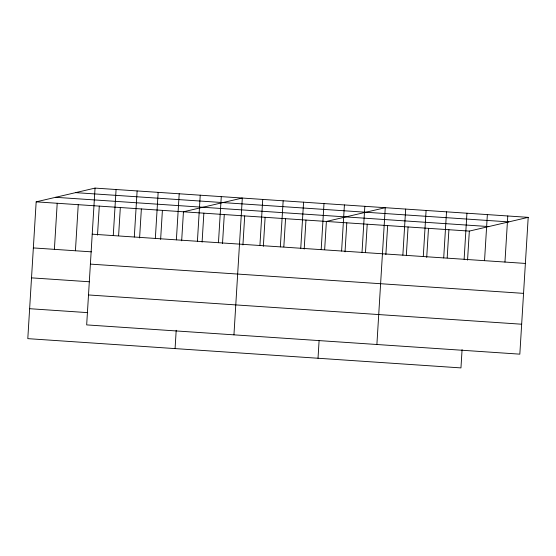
<?xml version="1.0" encoding="UTF-8"?>
<svg xmlns="http://www.w3.org/2000/svg" width="556" height="556" viewBox="0 0 556 556"><rect width="100%" height="100%" fill="white"/><g stroke="black" fill="none" stroke-linecap="round" stroke-linejoin="round"><path stroke-width="0.83" d="M95.041 188.095L86.673 324.899L519.832 354.158L528.2 217.354L95.041 188.095L36.168 201.842L27.8 338.646L460.959 367.905L462.078 349.613M54.391 249.345L57.205 203.267M75.428 250.763L78.243 204.684M97.508 235.118L99.288 206.109M113.257 235.591L116.079 189.513M118.602 235.688L120.325 207.527M134.302 237.016L137.117 190.937M139.591 237.961L141.363 208.952M155.339 238.434L158.154 192.355M160.628 239.386L162.401 210.37M176.377 239.858L179.199 193.78M175.077 348.598L176.196 330.299M181.666 240.804L183.445 211.794L242.312 198.04L233.944 334.844M197.415 241.276L200.236 195.198M202.085 242.187L203.864 213.17M218.459 242.701L221.274 196.622M222.511 243.563L224.283 214.553M242.93 244.946L244.703 215.93M259.916 245.502L262.731 199.423M263.349 246.322L265.122 217.313M280.335 246.878L283.157 200.799M283.824 246.85L285.548 218.689M300.754 248.261L303.576 202.182M304.188 249.081L305.967 220.072M321.18 249.637L323.995 203.559M318.018 358.252L319.088 340.786M324.662 249.609L326.386 221.448L385.259 207.701L376.892 344.498M341.599 251.02L344.414 204.942M345.033 251.84L346.805 222.831M362.019 252.396L364.833 206.318M365.5 252.368L367.224 224.207M385.871 254.599L387.643 225.583M402.857 255.155L405.678 209.077M406.346 255.128L408.069 226.966M423.283 256.538L426.098 210.46M426.716 257.358L428.488 228.342M443.702 257.914L446.517 211.836M447.184 257.887L448.907 229.725M464.121 259.298L466.936 213.212M467.554 260.118L469.327 231.101L528.2 217.354M484.54 260.674L487.362 214.595M504.959 262.057L507.781 215.971M75.609 192.633L508.775 221.893M55.593 197.304L488.759 226.57M36.168 201.842L469.327 231.101M92.22 234.173L525.378 263.433M33.346 247.92L91.42 251.847M90.392 264.114L523.55 293.373M31.518 277.861L89.585 281.781M88.501 294.958L521.667 324.217M29.628 308.705L87.702 312.632"/></g></svg>
